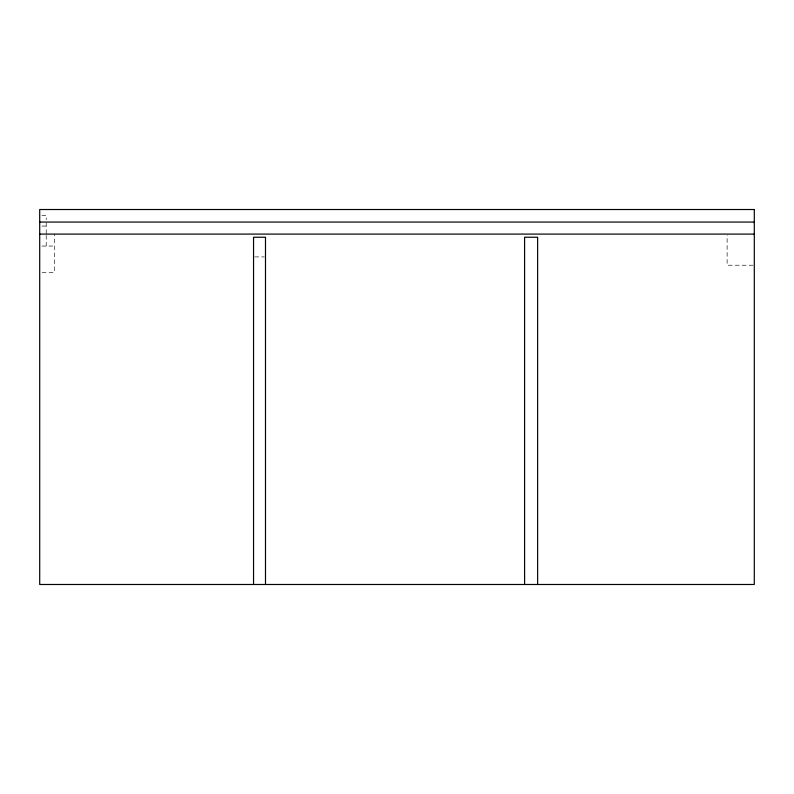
<?xml version="1.0" encoding="UTF-8"?>
<svg xmlns="http://www.w3.org/2000/svg" width="794" height="794" viewBox="0 0 794 794"><rect width="100%" height="100%" fill="white"/><g stroke="black" fill="none" stroke-linecap="round" stroke-linejoin="round"><path stroke-width="0.6" stroke-dasharray="3.97 2.98" d="M41.874 215.363L46.221 215.363L46.221 219.789M41.874 226.062L46.221 226.062M41.874 246.041L54.369 246.041M254.735 256.909L264.303 256.909M753.069 265.226L727.125 265.226L727.125 235.282M42.142 272.382L54.369 272.382L54.369 234.091M46.221 222.777L46.221 234.091M46.221 235.282L46.221 246.041"/><path stroke-width="1.19" d="M39.7 222.062L754.3 222.062M39.7 234.091L754.3 234.091M537.637 584.483L537.637 237.237L524.596 237.237L524.596 584.483M265.494 584.483L265.494 237.237L253.544 237.237L253.544 584.483M754.3 209.517L39.7 209.517L39.7 584.483L754.3 584.483L754.3 209.517"/></g></svg>
